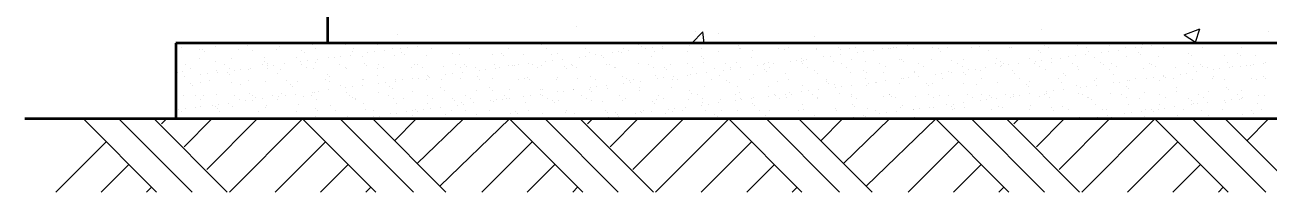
# Model space of a CAD drawing. Extents: x -160 to 364724, y -100 to 7353297.
# Drawn here: x 362257.1 to 362354.1, y 7349194.7 to 7349207.8 of the extents above; entities that cross this region are included whole.
import ezdxf

# ---------------------------------------------------------------- set-up
doc = ezdxf.new("R2010")
doc.units = 0
doc.header["$LTSCALE"] = 5
for name, color, linetype in [('GER-SIMBOLOS', 1, 'Continuous'), ('VEGETAÇÃO', 7, 'Continuous'), ('VISTA 2', 2, 'Continuous'), ('VISTA 3', 3, 'Continuous')]:
    doc.layers.add(name, color=color, linetype=linetype)

msp = doc.modelspace()

# ---------------------------------------------------------------- linework, layer by layer
at = {"layer": 'GER-SIMBOLOS'}
for p, q in [((362267.377, 7349194.731), (362261.677, 7349200.43)), ((362270.147, 7349194.731), (362264.448, 7349200.43)), ((362272.877, 7349194.731), (362267.178, 7349200.43)), ((362267.749, 7349200.04), (362268.139, 7349200.43)), ((362269.519, 7349198.27), (362271.679, 7349200.43)), ((362271.289, 7349196.5), (362275.218, 7349200.43)), ((362273.058, 7349194.731), (362278.758, 7349200.43)), ((362284.457, 7349194.731), (362278.758, 7349200.43)), ((362287.388, 7349194.731), (362281.689, 7349200.43)), ((362289.917, 7349194.731), (362284.218, 7349200.43)), ((362285.916, 7349198.732), (362287.614, 7349200.43)), ((362287.686, 7349196.962), (362291.281, 7349200.43)), ((362289.456, 7349195.193), (362294.886, 7349200.43)), ((362300.585, 7349194.731), (362294.886, 7349200.43)), ((362303.356, 7349194.731), (362297.656, 7349200.43)), ((362306.086, 7349194.731), (362300.387, 7349200.43)), ((362300.958, 7349200.04), (362301.348, 7349200.43)), ((362302.728, 7349198.27), (362304.888, 7349200.43)), ((362304.497, 7349196.5), (362308.427, 7349200.43)), ((362306.267, 7349194.731), (362311.967, 7349200.43)), ((362317.666, 7349194.731), (362311.967, 7349200.43)), ((362320.597, 7349194.731), (362314.897, 7349200.43)), ((362323.126, 7349194.731), (362317.427, 7349200.43)), ((362319.125, 7349198.732), (362320.823, 7349200.43)), ((362320.895, 7349196.962), (362324.49, 7349200.43)), ((362322.664, 7349195.193), (362328.095, 7349200.43)), ((362333.794, 7349194.731), (362328.095, 7349200.43)), ((362336.565, 7349194.731), (362330.865, 7349200.43)), ((362339.295, 7349194.731), (362333.595, 7349200.43)), ((362334.167, 7349200.04), (362334.557, 7349200.43)), ((362335.937, 7349198.27), (362338.096, 7349200.43)), ((362337.706, 7349196.5), (362341.636, 7349200.43)), ((362339.476, 7349194.731), (362345.175, 7349200.43)), ((362350.875, 7349194.731), (362345.175, 7349200.43)), ((362353.806, 7349194.731), (362348.106, 7349200.43)), ((362356.335, 7349194.731), (362350.636, 7349200.43)), ((362352.334, 7349198.732), (362354.032, 7349200.43)), ((362259.517, 7349194.731), (362263.438, 7349198.652)), ((362276.615, 7349194.731), (362280.536, 7349198.652)), ((362292.726, 7349194.731), (362296.647, 7349198.652)), ((362309.824, 7349194.731), (362313.745, 7349198.652)), ((362325.935, 7349194.731), (362329.856, 7349198.652)), ((362343.033, 7349194.731), (362346.954, 7349198.652)), ((362263.057, 7349194.731), (362265.208, 7349196.882)), ((362280.154, 7349194.731), (362282.306, 7349196.882)), ((362296.266, 7349194.731), (362298.417, 7349196.882)), ((362313.363, 7349194.731), (362315.515, 7349196.882)), ((362329.474, 7349194.731), (362331.626, 7349196.882)), ((362346.572, 7349194.731), (362348.723, 7349196.882)), ((362266.596, 7349194.731), (362266.978, 7349195.112)), ((362283.694, 7349194.731), (362284.076, 7349195.112)), ((362299.805, 7349194.731), (362300.187, 7349195.112)), ((362316.903, 7349194.731), (362317.284, 7349195.112)), ((362333.014, 7349194.731), (362333.396, 7349195.112)), ((362350.112, 7349194.731), (362350.493, 7349195.112))]:
    msp.add_line(p, q, dxfattribs=at)
at = {"layer": 'VEGETAÇÃO', "color": 1, "linetype": 'Continuous'}
for p, q in [((362286.164, 7349207.007), (362286.164, 7349207.007)), ((362300.09, 7349207.606), (362300.09, 7349207.606)), ((362309.094, 7349206.342), (362309.939, 7349207.223)), ((362309.363, 7349207.214), (362309.363, 7349207.214)), ((362309.712, 7349206.99), (362309.712, 7349206.99)), ((362310.043, 7349206.342), (362309.94, 7349207.223)), ((362311.136, 7349207.049), (362311.136, 7349207.049)), ((362318.636, 7349206.822), (362318.636, 7349206.822)), ((362336.364, 7349207.366), (362336.364, 7349207.366)), ((362347.46, 7349206.989), (362348.676, 7349207.455)), ((362347.46, 7349206.989), (362348.324, 7349206.406)), ((362348.324, 7349206.406), (362348.676, 7349207.456)), ((362354.015, 7349207.259), (362354.015, 7349207.259)), ((362269.352, 7349205.989), (362269.352, 7349205.989)), ((362269.94, 7349206.255), (362269.94, 7349206.255)), ((362270.442, 7349206.321), (362270.442, 7349206.321)), ((362270.732, 7349205.867), (362270.732, 7349205.867)), ((362270.927, 7349205.863), (362270.927, 7349205.863)), ((362271.959, 7349206.083), (362271.959, 7349206.083)), ((362273.737, 7349205.873), (362273.737, 7349205.873)), ((362274.485, 7349206.115), (362274.485, 7349206.115)), ((362276.743, 7349205.878), (362276.743, 7349205.878)), ((362276.954, 7349206.104), (362276.954, 7349206.104)), ((362279.56, 7349206.197), (362279.56, 7349206.197)), ((362279.748, 7349205.884), (362279.748, 7349205.884)), ((362282.087, 7349206.23), (362282.087, 7349206.23)), ((362282.754, 7349205.889), (362282.754, 7349205.889)), ((362284.556, 7349206.218), (362284.556, 7349206.218)), ((362285.525, 7349206.342), (362285.594, 7349206.424)), ((362285.614, 7349206.342), (362285.599, 7349206.425)), ((362285.759, 7349205.895), (362285.759, 7349205.895)), ((362286.416, 7349205.925), (362286.416, 7349205.925)), ((362286.919, 7349205.992), (362286.919, 7349205.992)), ((362287.162, 7349206.312), (362287.162, 7349206.312)), ((362287.703, 7349206.095), (362287.703, 7349206.095)), ((362288.765, 7349205.9), (362288.765, 7349205.9)), ((362289.014, 7349206.267), (362289.014, 7349206.267)), ((362289.517, 7349206.334), (362289.517, 7349206.334)), ((362289.567, 7349206.31), (362289.567, 7349206.31)), ((362291.77, 7349205.906), (362291.77, 7349205.906)), ((362292.157, 7349206.332), (362292.157, 7349206.332)), ((362294.776, 7349205.911), (362294.776, 7349205.911)), ((362297.348, 7349206.192), (362297.348, 7349206.192)), ((362297.781, 7349205.917), (362297.781, 7349205.917)), ((362300.786, 7349205.922), (362300.786, 7349205.922)), ((362301.089, 7349206.269), (362301.089, 7349206.269)), ((362303.792, 7349205.927), (362303.792, 7349205.927)), ((362304.951, 7349206.236), (362304.951, 7349206.236)), ((362305.128, 7349206.073), (362305.128, 7349206.073)), ((362305.491, 7349205.938), (362305.491, 7349205.938)), ((362305.993, 7349206.004), (362305.993, 7349206.004)), ((362306.778, 7349206.107), (362306.778, 7349206.107)), ((362306.797, 7349205.933), (362306.797, 7349205.933)), ((362308.089, 7349206.28), (362308.089, 7349206.28)), ((362308.869, 7349206.151), (362308.869, 7349206.151)), ((362309.803, 7349205.938), (362309.803, 7349205.938)), ((362312.731, 7349206.118), (362312.731, 7349206.118)), ((362312.808, 7349205.944), (362312.808, 7349205.944)), ((362312.909, 7349205.955), (362312.909, 7349205.955)), ((362315.814, 7349205.949), (362315.814, 7349205.949)), ((362316.65, 7349206.032), (362316.65, 7349206.032)), ((362318.819, 7349205.955), (362318.819, 7349205.955)), ((362320.511, 7349205.999), (362320.511, 7349205.999)), ((362320.689, 7349205.836), (362320.689, 7349205.836)), ((362321.4, 7349205.896), (362321.4, 7349205.896)), ((362321.825, 7349205.96), (362321.825, 7349205.96)), ((362323.926, 7349205.928), (362323.926, 7349205.928)), ((362324.43, 7349205.914), (362324.43, 7349205.914)), ((362324.565, 7349205.95), (362324.565, 7349205.95)), ((362324.83, 7349205.966), (362324.83, 7349205.966)), ((362325.068, 7349206.016), (362325.068, 7349206.016)), ((362325.852, 7349206.12), (362325.852, 7349206.12)), ((362326.395, 7349205.917), (362326.395, 7349205.917)), ((362327.163, 7349206.292), (362327.163, 7349206.292)), ((362327.835, 7349205.971), (362327.835, 7349205.971)), ((362327.91, 7349206.43), (362327.91, 7349206.43)), ((362328.292, 7349205.881), (362328.292, 7349205.881)), ((362329.001, 7349206.011), (362329.001, 7349206.011)), ((362330.841, 7349205.977), (362330.841, 7349205.977)), ((362331.528, 7349206.043), (362331.528, 7349206.043)), ((362333.846, 7349205.982), (362333.846, 7349205.982)), ((362333.996, 7349206.031), (362333.996, 7349206.031)), ((362336.603, 7349206.125), (362336.603, 7349206.125)), ((362336.852, 7349205.988), (362336.852, 7349205.988)), ((362339.129, 7349206.157), (362339.129, 7349206.157)), ((362339.857, 7349205.993), (362339.857, 7349205.993)), ((362341.598, 7349206.145), (362341.598, 7349206.145)), ((362342.863, 7349205.998), (362342.863, 7349205.998)), ((362343.64, 7349205.963), (362343.64, 7349205.963)), ((362344.142, 7349206.029), (362344.142, 7349206.029)), ((362344.205, 7349206.239), (362344.205, 7349206.239)), ((362344.927, 7349206.132), (362344.927, 7349206.132)), ((362345.868, 7349206.004), (362345.868, 7349206.004)), ((362346.238, 7349206.305), (362346.238, 7349206.305)), ((362346.731, 7349206.271), (362346.731, 7349206.271)), ((362346.932, 7349206.328), (362346.932, 7349206.328)), ((362348.873, 7349206.009), (362348.873, 7349206.009)), ((362349.2, 7349206.26), (362349.2, 7349206.26)), ((362351.879, 7349206.015), (362351.879, 7349206.015)), ((362270.715, 7349205.128), (362270.715, 7349205.128)), ((362271.105, 7349205.7), (362271.105, 7349205.7)), ((362271.945, 7349204.931), (362271.945, 7349204.931)), ((362273.183, 7349205.117), (362273.183, 7349205.117)), ((362274.846, 7349205.778), (362274.846, 7349205.778)), ((362275.79, 7349205.21), (362275.79, 7349205.21)), ((362275.807, 7349204.898), (362275.807, 7349204.898)), ((362278.316, 7349205.243), (362278.316, 7349205.243)), ((362278.623, 7349204.899), (362278.623, 7349204.899)), ((362278.708, 7349205.745), (362278.708, 7349205.745)), ((362278.886, 7349205.582), (362278.886, 7349205.582)), ((362279.125, 7349204.966), (362279.125, 7349204.966)), ((362279.91, 7349205.069), (362279.91, 7349205.069)), ((362280.785, 7349205.231), (362280.785, 7349205.231)), ((362281.221, 7349205.241), (362281.221, 7349205.241)), ((362281.723, 7349205.308), (362281.723, 7349205.308)), ((362282.508, 7349205.411), (362282.508, 7349205.411)), ((362282.627, 7349205.659), (362282.627, 7349205.659)), ((362283.392, 7349205.325), (362283.392, 7349205.325)), ((362283.819, 7349205.583), (362283.819, 7349205.583)), ((362284.321, 7349205.65), (362284.321, 7349205.65)), ((362285.106, 7349205.753), (362285.106, 7349205.753)), ((362285.918, 7349205.357), (362285.918, 7349205.357)), ((362286.488, 7349205.626), (362286.488, 7349205.626)), ((362286.666, 7349205.463), (362286.666, 7349205.463)), ((362288.387, 7349205.345), (362288.387, 7349205.345)), ((362290.407, 7349205.541), (362290.407, 7349205.541)), ((362290.993, 7349205.439), (362290.993, 7349205.439)), ((362293.52, 7349205.471), (362293.52, 7349205.471)), ((362294.269, 7349205.508), (362294.269, 7349205.508)), ((362294.447, 7349205.345), (362294.447, 7349205.345)), ((362295.988, 7349205.459), (362295.988, 7349205.459)), ((362297.697, 7349204.912), (362297.697, 7349204.912)), ((362298.188, 7349205.422), (362298.188, 7349205.422)), ((362298.2, 7349204.978), (362298.2, 7349204.978)), ((362298.595, 7349205.553), (362298.595, 7349205.553)), ((362298.984, 7349205.081), (362298.984, 7349205.081)), ((362300.295, 7349205.254), (362300.295, 7349205.254)), ((362300.798, 7349205.32), (362300.798, 7349205.32)), ((362301.121, 7349205.586), (362301.121, 7349205.586)), ((362301.582, 7349205.423), (362301.582, 7349205.423)), ((362302.049, 7349205.389), (362302.049, 7349205.389)), ((362302.227, 7349205.226), (362302.227, 7349205.226)), ((362302.893, 7349205.596), (362302.893, 7349205.596)), ((362303.395, 7349205.662), (362303.395, 7349205.662)), ((362303.59, 7349205.574), (362303.59, 7349205.574)), ((362304.18, 7349205.765), (362304.18, 7349205.765)), ((362305.968, 7349205.304), (362305.968, 7349205.304)), ((362306.197, 7349205.668), (362306.197, 7349205.668)), ((362308.723, 7349205.7), (362308.723, 7349205.7)), ((362309.83, 7349205.271), (362309.83, 7349205.271)), ((362310.008, 7349205.108), (362310.008, 7349205.108)), ((362311.192, 7349205.688), (362311.192, 7349205.688)), ((362313.748, 7349205.185), (362313.748, 7349205.185)), ((362313.798, 7349205.782), (362313.798, 7349205.782)), ((362316.324, 7349205.814), (362316.324, 7349205.814)), ((362316.772, 7349204.924), (362316.772, 7349204.924)), ((362317.274, 7349204.99), (362317.274, 7349204.99)), ((362317.61, 7349205.152), (362317.61, 7349205.152)), ((362317.629, 7349204.909), (362317.629, 7349204.909)), ((362317.788, 7349204.989), (362317.788, 7349204.989)), ((362318.059, 7349205.094), (362318.059, 7349205.094)), ((362318.793, 7349205.802), (362318.793, 7349205.802)), ((362319.37, 7349205.266), (362319.37, 7349205.266)), ((362319.872, 7349205.332), (362319.872, 7349205.332)), ((362320.156, 7349204.942), (362320.156, 7349204.942)), ((362320.657, 7349205.436), (362320.657, 7349205.436)), ((362321.529, 7349205.067), (362321.529, 7349205.067)), ((362321.968, 7349205.608), (362321.968, 7349205.608)), ((362322.47, 7349205.674), (362322.47, 7349205.674)), ((362322.624, 7349204.93), (362322.624, 7349204.93)), ((362323.255, 7349205.778), (362323.255, 7349205.778)), ((362325.231, 7349205.024), (362325.231, 7349205.024)), ((362325.391, 7349205.034), (362325.391, 7349205.034)), ((362325.569, 7349204.871), (362325.569, 7349204.871)), ((362327.757, 7349205.056), (362327.757, 7349205.056)), ((362328.47, 7349205.718), (362328.47, 7349205.718)), ((362329.309, 7349204.948), (362329.309, 7349204.948)), ((362330.226, 7349205.044), (362330.226, 7349205.044)), ((362332.211, 7349205.795), (362332.211, 7349205.795)), ((362332.833, 7349205.138), (362332.833, 7349205.138)), ((362333.171, 7349204.915), (362333.171, 7349204.915)), ((362335.359, 7349205.17), (362335.359, 7349205.17)), ((362335.846, 7349204.937), (362335.846, 7349204.937)), ((362336.072, 7349205.762), (362336.072, 7349205.762)), ((362336.25, 7349205.599), (362336.25, 7349205.599)), ((362336.349, 7349205.003), (362336.349, 7349205.003)), ((362337.133, 7349205.106), (362337.133, 7349205.106)), ((362337.828, 7349205.158), (362337.828, 7349205.158)), ((362338.444, 7349205.279), (362338.444, 7349205.279)), ((362338.947, 7349205.345), (362338.947, 7349205.345)), ((362339.731, 7349205.448), (362339.731, 7349205.448)), ((362339.991, 7349205.677), (362339.991, 7349205.677)), ((362340.434, 7349205.252), (362340.434, 7349205.252)), ((362341.042, 7349205.621), (362341.042, 7349205.621)), ((362341.544, 7349205.687), (362341.544, 7349205.687)), ((362342.329, 7349205.79), (362342.329, 7349205.79)), ((362342.961, 7349205.284), (362342.961, 7349205.284)), ((362343.853, 7349205.644), (362343.853, 7349205.644)), ((362344.031, 7349205.481), (362344.031, 7349205.481)), ((362345.429, 7349205.273), (362345.429, 7349205.273)), ((362347.772, 7349205.558), (362347.772, 7349205.558)), ((362348.036, 7349205.366), (362348.036, 7349205.366)), ((362350.562, 7349205.399), (362350.562, 7349205.399)), ((362351.633, 7349205.525), (362351.633, 7349205.525)), ((362351.811, 7349205.362), (362351.811, 7349205.362)), ((362353.031, 7349205.387), (362353.031, 7349205.387)), ((362269.044, 7349204.084), (362269.044, 7349204.084)), ((362269.413, 7349204.13), (362269.413, 7349204.13)), ((362269.639, 7349204.643), (362269.639, 7349204.643)), ((362270.046, 7349204.384), (362270.046, 7349204.384)), ((362271.332, 7349203.94), (362271.332, 7349203.94)), ((362272.02, 7349204.224), (362272.02, 7349204.224)), ((362272.116, 7349204.043), (362272.116, 7349204.043)), ((362272.645, 7349204.649), (362272.645, 7349204.649)), ((362272.906, 7349204.051), (362272.906, 7349204.051)), ((362273.052, 7349204.39), (362273.052, 7349204.39)), ((362273.427, 7349204.215), (362273.427, 7349204.215)), ((362273.93, 7349204.282), (362273.93, 7349204.282)), ((362274.546, 7349204.256), (362274.546, 7349204.256)), ((362274.714, 7349204.385), (362274.714, 7349204.385)), ((362275.65, 7349204.654), (362275.65, 7349204.654)), ((362275.985, 7349204.735), (362275.985, 7349204.735)), ((362276.025, 7349204.557), (362276.025, 7349204.557)), ((362276.057, 7349204.395), (362276.057, 7349204.395)), ((362276.527, 7349204.624), (362276.527, 7349204.624)), ((362276.824, 7349203.965), (362276.824, 7349203.965)), ((362277.015, 7349204.244), (362277.015, 7349204.244)), ((362277.312, 7349204.727), (362277.312, 7349204.727)), ((362278.656, 7349204.66), (362278.656, 7349204.66)), ((362279.063, 7349204.4), (362279.063, 7349204.4)), ((362279.621, 7349204.338), (362279.621, 7349204.338)), ((362279.725, 7349204.812), (362279.725, 7349204.812)), ((362280.686, 7349203.932), (362280.686, 7349203.932)), ((362281.661, 7349204.665), (362281.661, 7349204.665)), ((362282.068, 7349204.406), (362282.068, 7349204.406)), ((362282.148, 7349204.37), (362282.148, 7349204.37)), ((362283.587, 7349204.779), (362283.587, 7349204.779)), ((362283.765, 7349204.616), (362283.765, 7349204.616)), ((362284.616, 7349204.358), (362284.616, 7349204.358)), ((362284.667, 7349204.671), (362284.667, 7349204.671)), ((362285.074, 7349204.411), (362285.074, 7349204.411)), ((362287.223, 7349204.452), (362287.223, 7349204.452)), ((362287.506, 7349204.694), (362287.506, 7349204.694)), ((362287.672, 7349204.676), (362287.672, 7349204.676)), ((362288.079, 7349204.417), (362288.079, 7349204.417)), ((362289.749, 7349204.484), (362289.749, 7349204.484)), ((362290.406, 7349203.952), (362290.406, 7349203.952)), ((362290.677, 7349204.682), (362290.677, 7349204.682)), ((362291.084, 7349204.422), (362291.084, 7349204.422)), ((362291.191, 7349204.055), (362291.191, 7349204.055)), ((362291.368, 7349204.661), (362291.368, 7349204.661)), ((362291.546, 7349204.498), (362291.546, 7349204.498)), ((362292.218, 7349204.473), (362292.218, 7349204.473)), ((362292.502, 7349204.228), (362292.502, 7349204.228)), ((362293.004, 7349204.294), (362293.004, 7349204.294)), ((362293.683, 7349204.687), (362293.683, 7349204.687)), ((362293.789, 7349204.397), (362293.789, 7349204.397)), ((362294.09, 7349204.428), (362294.09, 7349204.428)), ((362294.825, 7349204.566), (362294.825, 7349204.566)), ((362295.1, 7349204.57), (362295.1, 7349204.57)), ((362295.286, 7349204.575), (362295.286, 7349204.575)), ((362295.602, 7349204.636), (362295.602, 7349204.636)), ((362296.387, 7349204.739), (362296.387, 7349204.739)), ((362296.688, 7349204.693), (362296.688, 7349204.693)), ((362297.095, 7349204.433), (362297.095, 7349204.433)), ((362297.351, 7349204.599), (362297.351, 7349204.599)), ((362299.148, 7349204.542), (362299.148, 7349204.542)), ((362299.326, 7349204.379), (362299.326, 7349204.379)), ((362299.694, 7349204.698), (362299.694, 7349204.698)), ((362299.82, 7349204.587), (362299.82, 7349204.587)), ((362300.101, 7349204.439), (362300.101, 7349204.439)), ((362302.426, 7349204.681), (362302.426, 7349204.681)), ((362302.699, 7349204.703), (362302.699, 7349204.703)), ((362303.067, 7349204.457), (362303.067, 7349204.457)), ((362303.106, 7349204.444), (362303.106, 7349204.444)), ((362304.952, 7349204.713), (362304.952, 7349204.713)), ((362305.705, 7349204.709), (362305.705, 7349204.709)), ((362306.112, 7349204.45), (362306.112, 7349204.45)), ((362306.929, 7349204.424), (362306.929, 7349204.424)), ((362307.106, 7349204.261), (362307.106, 7349204.261)), ((362307.421, 7349204.701), (362307.421, 7349204.701)), ((362308.71, 7349204.714), (362308.71, 7349204.714)), ((362308.979, 7349203.898), (362308.979, 7349203.898)), ((362309.117, 7349204.455), (362309.117, 7349204.455)), ((362309.481, 7349203.964), (362309.481, 7349203.964)), ((362310.028, 7349204.795), (362310.028, 7349204.795)), ((362310.265, 7349204.068), (362310.265, 7349204.068)), ((362310.847, 7349204.338), (362310.847, 7349204.338)), ((362311.576, 7349204.24), (362311.576, 7349204.24)), ((362311.716, 7349204.72), (362311.716, 7349204.72)), ((362312.079, 7349204.306), (362312.079, 7349204.306)), ((362312.123, 7349204.461), (362312.123, 7349204.461)), ((362312.554, 7349204.827), (362312.554, 7349204.827)), ((362312.863, 7349204.41), (362312.863, 7349204.41)), ((362313.859, 7349203.922), (362313.859, 7349203.922)), ((362314.174, 7349204.582), (362314.174, 7349204.582)), ((362314.676, 7349204.648), (362314.676, 7349204.648)), ((362314.709, 7349204.305), (362314.709, 7349204.305)), ((362314.721, 7349204.725), (362314.721, 7349204.725)), ((362314.887, 7349204.142), (362314.887, 7349204.142)), ((362315.023, 7349204.815), (362315.023, 7349204.815)), ((362315.128, 7349204.466), (362315.128, 7349204.466)), ((362315.461, 7349204.752), (362315.461, 7349204.752)), ((362316.385, 7349203.955), (362316.385, 7349203.955)), ((362317.726, 7349204.731), (362317.726, 7349204.731)), ((362318.133, 7349204.471), (362318.133, 7349204.471)), ((362318.628, 7349204.22), (362318.628, 7349204.22)), ((362318.854, 7349203.943), (362318.854, 7349203.943)), ((362320.732, 7349204.736), (362320.732, 7349204.736)), ((362321.139, 7349204.477), (362321.139, 7349204.477)), ((362321.461, 7349204.037), (362321.461, 7349204.037)), ((362322.49, 7349204.187), (362322.49, 7349204.187)), ((362322.667, 7349204.024), (362322.667, 7349204.024)), ((362323.737, 7349204.742), (362323.737, 7349204.742)), ((362323.987, 7349204.069), (362323.987, 7349204.069)), ((362324.144, 7349204.482), (362324.144, 7349204.482)), ((362326.408, 7349204.101), (362326.408, 7349204.101)), ((362326.456, 7349204.057), (362326.456, 7349204.057)), ((362326.743, 7349204.747), (362326.743, 7349204.747)), ((362327.15, 7349204.488), (362327.15, 7349204.488)), ((362328.053, 7349203.911), (362328.053, 7349203.911)), ((362328.555, 7349203.977), (362328.555, 7349203.977)), ((362329.062, 7349204.151), (362329.062, 7349204.151)), ((362329.34, 7349204.08), (362329.34, 7349204.08)), ((362329.748, 7349204.753), (362329.748, 7349204.753)), ((362330.155, 7349204.493), (362330.155, 7349204.493)), ((362330.27, 7349204.068), (362330.27, 7349204.068)), ((362330.448, 7349203.905), (362330.448, 7349203.905)), ((362330.651, 7349204.253), (362330.651, 7349204.253)), ((362331.153, 7349204.319), (362331.153, 7349204.319)), ((362331.588, 7349204.183), (362331.588, 7349204.183)), ((362331.938, 7349204.422), (362331.938, 7349204.422)), ((362332.754, 7349204.758), (362332.754, 7349204.758)), ((362333.161, 7349204.499), (362333.161, 7349204.499)), ((362333.249, 7349204.595), (362333.249, 7349204.595)), ((362333.349, 7349204.752), (362333.349, 7349204.752)), ((362333.751, 7349204.661), (362333.751, 7349204.661)), ((362334.057, 7349204.171), (362334.057, 7349204.171)), ((362334.189, 7349203.983), (362334.189, 7349203.983)), ((362334.536, 7349204.764), (362334.536, 7349204.764)), ((362335.759, 7349204.763), (362335.759, 7349204.763)), ((362336.166, 7349204.504), (362336.166, 7349204.504)), ((362336.664, 7349204.265), (362336.664, 7349204.265)), ((362337.09, 7349204.83), (362337.09, 7349204.83)), ((362338.05, 7349203.95), (362338.05, 7349203.95)), ((362338.764, 7349204.769), (362338.764, 7349204.769)), ((362339.171, 7349204.51), (362339.171, 7349204.51)), ((362339.19, 7349204.297), (362339.19, 7349204.297)), ((362340.952, 7349204.797), (362340.952, 7349204.797)), ((362341.13, 7349204.634), (362341.13, 7349204.634)), ((362341.659, 7349204.286), (362341.659, 7349204.286)), ((362341.77, 7349204.774), (362341.77, 7349204.774)), ((362342.177, 7349204.515), (362342.177, 7349204.515)), ((362344.266, 7349204.38), (362344.266, 7349204.38)), ((362344.775, 7349204.78), (362344.775, 7349204.78)), ((362344.87, 7349204.711), (362344.87, 7349204.711)), ((362345.182, 7349204.521), (362345.182, 7349204.521)), ((362346.792, 7349204.412), (362346.792, 7349204.412)), ((362347.127, 7349203.923), (362347.127, 7349203.923)), ((362347.63, 7349203.989), (362347.63, 7349203.989)), ((362347.781, 7349204.785), (362347.781, 7349204.785)), ((362348.188, 7349204.526), (362348.188, 7349204.526)), ((362348.414, 7349204.093), (362348.414, 7349204.093)), ((362348.732, 7349204.678), (362348.732, 7349204.678)), ((362348.91, 7349204.515), (362348.91, 7349204.515)), ((362349.261, 7349204.4), (362349.261, 7349204.4)), ((362349.725, 7349204.265), (362349.725, 7349204.265)), ((362350.228, 7349204.331), (362350.228, 7349204.331)), ((362350.786, 7349204.791), (362350.786, 7349204.791)), ((362351.012, 7349204.435), (362351.012, 7349204.435)), ((362351.193, 7349204.532), (362351.193, 7349204.532)), ((362351.867, 7349204.494), (362351.867, 7349204.494)), ((362352.323, 7349204.607), (362352.323, 7349204.607)), ((362352.651, 7349204.593), (362352.651, 7349204.593)), ((362352.825, 7349204.673), (362352.825, 7349204.673)), ((362353.61, 7349204.777), (362353.61, 7349204.777)), ((362353.792, 7349204.796), (362353.792, 7349204.796)), ((362269.519, 7349203.701), (362269.519, 7349203.701)), ((362270.004, 7349203.204), (362270.004, 7349203.204)), ((362270.182, 7349203.041), (362270.182, 7349203.041)), ((362270.775, 7349203.269), (362270.775, 7349203.269)), ((362270.83, 7349203.873), (362270.83, 7349203.873)), ((362271.511, 7349203.451), (362271.511, 7349203.451)), ((362273.083, 7349203.888), (362273.083, 7349203.888)), ((362273.244, 7349203.257), (362273.244, 7349203.257)), ((362273.923, 7349203.118), (362273.923, 7349203.118)), ((362274.517, 7349203.456), (362274.517, 7349203.456)), ((362275.851, 7349203.351), (362275.851, 7349203.351)), ((362277.522, 7349203.462), (362277.522, 7349203.462)), ((362277.785, 7349203.085), (362277.785, 7349203.085)), ((362277.963, 7349202.922), (362277.963, 7349202.922)), ((362278.377, 7349203.383), (362278.377, 7349203.383)), ((362280.528, 7349203.467), (362280.528, 7349203.467)), ((362280.846, 7349203.371), (362280.846, 7349203.371)), ((362280.864, 7349203.769), (362280.864, 7349203.769)), ((362281.704, 7349203), (362281.704, 7349203)), ((362282.613, 7349202.926), (362282.613, 7349202.926)), ((362283.398, 7349203.029), (362283.398, 7349203.029)), ((362283.452, 7349203.465), (362283.452, 7349203.465)), ((362283.533, 7349203.473), (362283.533, 7349203.473)), ((362284.605, 7349203.847), (362284.605, 7349203.847)), ((362284.708, 7349203.202), (362284.708, 7349203.202)), ((362285.211, 7349203.268), (362285.211, 7349203.268)), ((362285.565, 7349202.967), (362285.565, 7349202.967)), ((362285.979, 7349203.497), (362285.979, 7349203.497)), ((362285.995, 7349203.371), (362285.995, 7349203.371)), ((362286.539, 7349203.478), (362286.539, 7349203.478)), ((362287.306, 7349203.544), (362287.306, 7349203.544)), ((362287.809, 7349203.61), (362287.809, 7349203.61)), ((362288.448, 7349203.486), (362288.448, 7349203.486)), ((362288.466, 7349203.814), (362288.466, 7349203.814)), ((362288.593, 7349203.713), (362288.593, 7349203.713)), ((362288.644, 7349203.651), (362288.644, 7349203.651)), ((362289.544, 7349203.483), (362289.544, 7349203.483)), ((362289.904, 7349203.886), (362289.904, 7349203.886)), ((362291.054, 7349203.58), (362291.054, 7349203.58)), ((362292.385, 7349203.728), (362292.385, 7349203.728)), ((362292.55, 7349203.489), (362292.55, 7349203.489)), ((362293.58, 7349203.612), (362293.58, 7349203.612)), ((362295.555, 7349203.494), (362295.555, 7349203.494)), ((362296.049, 7349203.6), (362296.049, 7349203.6)), ((362296.247, 7349203.695), (362296.247, 7349203.695)), ((362296.425, 7349203.532), (362296.425, 7349203.532)), ((362298.56, 7349203.5), (362298.56, 7349203.5)), ((362298.656, 7349203.694), (362298.656, 7349203.694)), ((362300.166, 7349203.61), (362300.166, 7349203.61)), ((362301.182, 7349203.726), (362301.182, 7349203.726)), ((362301.566, 7349203.505), (362301.566, 7349203.505)), ((362301.687, 7349202.938), (362301.687, 7349202.938)), ((362302.472, 7349203.042), (362302.472, 7349203.042)), ((362303.651, 7349203.714), (362303.651, 7349203.714)), ((362303.783, 7349203.214), (362303.783, 7349203.214)), ((362304.027, 7349203.577), (362304.027, 7349203.577)), ((362304.205, 7349203.414), (362304.205, 7349203.414)), ((362304.285, 7349203.28), (362304.285, 7349203.28)), ((362304.571, 7349203.511), (362304.571, 7349203.511)), ((362305.07, 7349203.384), (362305.07, 7349203.384)), ((362306.257, 7349203.808), (362306.257, 7349203.808)), ((362306.381, 7349203.556), (362306.381, 7349203.556)), ((362306.883, 7349203.622), (362306.883, 7349203.622)), ((362307.577, 7349203.516), (362307.577, 7349203.516)), ((362307.668, 7349203.726), (362307.668, 7349203.726)), ((362307.946, 7349203.491), (362307.946, 7349203.491)), ((362308.784, 7349203.84), (362308.784, 7349203.84)), ((362310.089, 7349202.935), (362310.089, 7349202.935)), ((362310.582, 7349203.522), (362310.582, 7349203.522)), ((362311.252, 7349203.828), (362311.252, 7349203.828)), ((362311.808, 7349203.458), (362311.808, 7349203.458)), ((362311.986, 7349203.295), (362311.986, 7349203.295)), ((362312.615, 7349202.968), (362312.615, 7349202.968)), ((362313.588, 7349203.527), (362313.588, 7349203.527)), ((362315.084, 7349202.956), (362315.084, 7349202.956)), ((362315.727, 7349203.373), (362315.727, 7349203.373)), ((362316.593, 7349203.533), (362316.593, 7349203.533)), ((362317.69, 7349203.05), (362317.69, 7349203.05)), ((362319.588, 7349203.34), (362319.588, 7349203.34)), ((362319.599, 7349203.538), (362319.599, 7349203.538)), ((362319.766, 7349203.177), (362319.766, 7349203.177)), ((362320.216, 7349203.082), (362320.216, 7349203.082)), ((362320.762, 7349202.951), (362320.762, 7349202.951)), ((362321.547, 7349203.054), (362321.547, 7349203.054)), ((362322.604, 7349203.544), (362322.604, 7349203.544)), ((362322.685, 7349203.07), (362322.685, 7349203.07)), ((362322.857, 7349203.227), (362322.857, 7349203.227)), ((362323.36, 7349203.293), (362323.36, 7349203.293)), ((362323.507, 7349203.254), (362323.507, 7349203.254)), ((362324.144, 7349203.396), (362324.144, 7349203.396)), ((362325.292, 7349203.164), (362325.292, 7349203.164)), ((362325.455, 7349203.569), (362325.455, 7349203.569)), ((362325.609, 7349203.549), (362325.609, 7349203.549)), ((362325.958, 7349203.635), (362325.958, 7349203.635)), ((362326.742, 7349203.738), (362326.742, 7349203.738)), ((362327.369, 7349203.221), (362327.369, 7349203.221)), ((362327.547, 7349203.058), (362327.547, 7349203.058)), ((362327.818, 7349203.196), (362327.818, 7349203.196)), ((362328.615, 7349203.554), (362328.615, 7349203.554)), ((362330.287, 7349203.184), (362330.287, 7349203.184)), ((362331.288, 7349203.136), (362331.288, 7349203.136)), ((362331.62, 7349203.56), (362331.62, 7349203.56)), ((362332.893, 7349203.278), (362332.893, 7349203.278)), ((362334.626, 7349203.565), (362334.626, 7349203.565)), ((362335.149, 7349203.103), (362335.149, 7349203.103)), ((362335.327, 7349202.94), (362335.327, 7349202.94)), ((362335.42, 7349203.311), (362335.42, 7349203.311)), ((362337.631, 7349203.571), (362337.631, 7349203.571)), ((362337.888, 7349203.299), (362337.888, 7349203.299)), ((362338.228, 7349203.787), (362338.228, 7349203.787)), ((362339.068, 7349203.017), (362339.068, 7349203.017)), ((362339.836, 7349202.963), (362339.836, 7349202.963)), ((362340.495, 7349203.393), (362340.495, 7349203.393)), ((362340.621, 7349203.067), (362340.621, 7349203.067)), ((362340.637, 7349203.576), (362340.637, 7349203.576)), ((362341.932, 7349203.239), (362341.932, 7349203.239)), ((362341.969, 7349203.864), (362341.969, 7349203.864)), ((362342.434, 7349203.305), (362342.434, 7349203.305)), ((362342.93, 7349202.984), (362342.93, 7349202.984)), ((362343.021, 7349203.425), (362343.021, 7349203.425)), ((362343.219, 7349203.409), (362343.219, 7349203.409)), ((362343.642, 7349203.582), (362343.642, 7349203.582)), ((362344.53, 7349203.581), (362344.53, 7349203.581)), ((362345.032, 7349203.647), (362345.032, 7349203.647)), ((362345.49, 7349203.413), (362345.49, 7349203.413)), ((362345.817, 7349203.751), (362345.817, 7349203.751)), ((362345.831, 7349203.831), (362345.831, 7349203.831)), ((362346.009, 7349203.668), (362346.009, 7349203.668)), ((362346.647, 7349203.587), (362346.647, 7349203.587)), ((362348.097, 7349203.507), (362348.097, 7349203.507)), ((362349.653, 7349203.593), (362349.653, 7349203.593)), ((362349.75, 7349203.746), (362349.75, 7349203.746)), ((362350.623, 7349203.539), (362350.623, 7349203.539)), ((362352.658, 7349203.598), (362352.658, 7349203.598)), ((362353.092, 7349203.527), (362353.092, 7349203.527)), ((362353.611, 7349203.713), (362353.611, 7349203.713)), ((362353.789, 7349203.55), (362353.789, 7349203.55)), ((362269.474, 7349202.27), (362269.474, 7349202.27)), ((362270.419, 7349202.227), (362270.419, 7349202.227)), ((362270.826, 7349201.967), (362270.826, 7349201.967)), ((362271.022, 7349202.271), (362271.022, 7349202.271)), ((362272.08, 7349202.364), (362272.08, 7349202.364)), ((362273.424, 7349202.232), (362273.424, 7349202.232)), ((362273.831, 7349201.973), (362273.831, 7349201.973)), ((362274.607, 7349202.396), (362274.607, 7349202.396)), ((362274.884, 7349202.238), (362274.884, 7349202.238)), ((362275.061, 7349202.075), (362275.061, 7349202.075)), ((362275.604, 7349202.003), (362275.604, 7349202.003)), ((362276.43, 7349202.238), (362276.43, 7349202.238)), ((362276.837, 7349201.978), (362276.837, 7349201.978)), ((362276.915, 7349202.176), (362276.915, 7349202.176)), ((362277.075, 7349202.384), (362277.075, 7349202.384)), ((362277.417, 7349202.242), (362277.417, 7349202.242)), ((362278.202, 7349202.345), (362278.202, 7349202.345)), ((362278.802, 7349202.153), (362278.802, 7349202.153)), ((362279.435, 7349202.243), (362279.435, 7349202.243)), ((362279.513, 7349202.518), (362279.513, 7349202.518)), ((362279.682, 7349202.478), (362279.682, 7349202.478)), ((362279.842, 7349201.984), (362279.842, 7349201.984)), ((362280.015, 7349202.584), (362280.015, 7349202.584)), ((362280.8, 7349202.687), (362280.8, 7349202.687)), ((362282.111, 7349202.86), (362282.111, 7349202.86)), ((362282.208, 7349202.511), (362282.208, 7349202.511)), ((362282.441, 7349202.249), (362282.441, 7349202.249)), ((362282.664, 7349202.12), (362282.664, 7349202.12)), ((362282.842, 7349201.957), (362282.842, 7349201.957)), ((362282.848, 7349201.989), (362282.848, 7349201.989)), ((362284.677, 7349202.499), (362284.677, 7349202.499)), ((362285.446, 7349202.254), (362285.446, 7349202.254)), ((362285.743, 7349202.804), (362285.743, 7349202.804)), ((362285.853, 7349201.995), (362285.853, 7349201.995)), ((362286.583, 7349202.034), (362286.583, 7349202.034)), ((362287.284, 7349202.593), (362287.284, 7349202.593)), ((362288.451, 7349202.259), (362288.451, 7349202.259)), ((362288.858, 7349202), (362288.858, 7349202)), ((362289.484, 7349202.881), (362289.484, 7349202.881)), ((362289.81, 7349202.625), (362289.81, 7349202.625)), ((362290.445, 7349202.001), (362290.445, 7349202.001)), ((362291.457, 7349202.265), (362291.457, 7349202.265)), ((362291.864, 7349202.006), (362291.864, 7349202.006)), ((362292.279, 7349202.613), (362292.279, 7349202.613)), ((362293.346, 7349202.848), (362293.346, 7349202.848)), ((362293.524, 7349202.685), (362293.524, 7349202.685)), ((362294.462, 7349202.27), (362294.462, 7349202.27)), ((362294.679, 7349202.016), (362294.679, 7349202.016)), ((362294.869, 7349202.011), (362294.869, 7349202.011)), ((362294.885, 7349202.707), (362294.885, 7349202.707)), ((362295.989, 7349202.188), (362295.989, 7349202.188)), ((362296.492, 7349202.254), (362296.492, 7349202.254)), ((362297.264, 7349202.763), (362297.264, 7349202.763)), ((362297.276, 7349202.358), (362297.276, 7349202.358)), ((362297.412, 7349202.739), (362297.412, 7349202.739)), ((362297.468, 7349202.276), (362297.468, 7349202.276)), ((362297.875, 7349202.017), (362297.875, 7349202.017)), ((362298.587, 7349202.53), (362298.587, 7349202.53)), ((362299.09, 7349202.596), (362299.09, 7349202.596)), ((362299.874, 7349202.7), (362299.874, 7349202.7)), ((362299.88, 7349202.727), (362299.88, 7349202.727)), ((362300.473, 7349202.281), (362300.473, 7349202.281)), ((362300.88, 7349202.022), (362300.88, 7349202.022)), ((362301.126, 7349202.73), (362301.126, 7349202.73)), ((362301.185, 7349202.872), (362301.185, 7349202.872)), ((362301.304, 7349202.567), (362301.304, 7349202.567)), ((362302.487, 7349202.821), (362302.487, 7349202.821)), ((362303.479, 7349202.287), (362303.479, 7349202.287)), ((362303.886, 7349202.027), (362303.886, 7349202.027)), ((362305.013, 7349202.853), (362305.013, 7349202.853)), ((362305.045, 7349202.644), (362305.045, 7349202.644)), ((362306.484, 7349202.292), (362306.484, 7349202.292)), ((362306.891, 7349202.033), (362306.891, 7349202.033)), ((362307.482, 7349202.842), (362307.482, 7349202.842)), ((362308.844, 7349201.981), (362308.844, 7349201.981)), ((362308.907, 7349202.611), (362308.907, 7349202.611)), ((362309.085, 7349202.448), (362309.085, 7349202.448)), ((362309.49, 7349202.298), (362309.49, 7349202.298)), ((362309.897, 7349202.038), (362309.897, 7349202.038)), ((362311.313, 7349201.969), (362311.313, 7349201.969)), ((362312.495, 7349202.303), (362312.495, 7349202.303)), ((362312.825, 7349202.526), (362312.825, 7349202.526)), ((362312.902, 7349202.044), (362312.902, 7349202.044)), ((362313.753, 7349202.028), (362313.753, 7349202.028)), ((362313.92, 7349202.063), (362313.92, 7349202.063)), ((362315.064, 7349202.201), (362315.064, 7349202.201)), ((362315.5, 7349202.309), (362315.5, 7349202.309)), ((362315.566, 7349202.267), (362315.566, 7349202.267)), ((362315.907, 7349202.049), (362315.907, 7349202.049)), ((362316.351, 7349202.37), (362316.351, 7349202.37)), ((362316.446, 7349202.095), (362316.446, 7349202.095)), ((362316.687, 7349202.493), (362316.687, 7349202.493)), ((362316.865, 7349202.33), (362316.865, 7349202.33)), ((362317.662, 7349202.543), (362317.662, 7349202.543)), ((362318.164, 7349202.609), (362318.164, 7349202.609)), ((362318.506, 7349202.314), (362318.506, 7349202.314)), ((362318.913, 7349202.055), (362318.913, 7349202.055)), ((362318.915, 7349202.083), (362318.915, 7349202.083)), ((362318.949, 7349202.712), (362318.949, 7349202.712)), ((362320.26, 7349202.885), (362320.26, 7349202.885)), ((362320.606, 7349202.407), (362320.606, 7349202.407)), ((362321.511, 7349202.319), (362321.511, 7349202.319)), ((362321.521, 7349202.177), (362321.521, 7349202.177)), ((362321.918, 7349202.06), (362321.918, 7349202.06)), ((362324.048, 7349202.209), (362324.048, 7349202.209)), ((362324.468, 7349202.374), (362324.468, 7349202.374)), ((362324.517, 7349202.325), (362324.517, 7349202.325)), ((362324.646, 7349202.211), (362324.646, 7349202.211)), ((362324.924, 7349202.066), (362324.924, 7349202.066)), ((362326.516, 7349202.197), (362326.516, 7349202.197)), ((362327.522, 7349202.33), (362327.522, 7349202.33)), ((362327.929, 7349202.071), (362327.929, 7349202.071)), ((362328.386, 7349202.289), (362328.386, 7349202.289)), ((362329.123, 7349202.291), (362329.123, 7349202.291)), ((362330.528, 7349202.336), (362330.528, 7349202.336)), ((362330.935, 7349202.077), (362330.935, 7349202.077)), ((362331.649, 7349202.324), (362331.649, 7349202.324)), ((362332.248, 7349202.256), (362332.248, 7349202.256)), ((362332.426, 7349202.093), (362332.426, 7349202.093)), ((362332.828, 7349202.041), (362332.828, 7349202.041)), ((362333.533, 7349202.341), (362333.533, 7349202.341)), ((362333.94, 7349202.082), (362333.94, 7349202.082)), ((362334.118, 7349202.312), (362334.118, 7349202.312)), ((362334.138, 7349202.213), (362334.138, 7349202.213)), ((362334.641, 7349202.279), (362334.641, 7349202.279)), ((362335.425, 7349202.383), (362335.425, 7349202.383)), ((362336.167, 7349202.17), (362336.167, 7349202.17)), ((362336.538, 7349202.347), (362336.538, 7349202.347)), ((362336.725, 7349202.406), (362336.725, 7349202.406)), ((362336.736, 7349202.555), (362336.736, 7349202.555)), ((362336.945, 7349202.088), (362336.945, 7349202.088)), ((362337.239, 7349202.621), (362337.239, 7349202.621)), ((362338.023, 7349202.725), (362338.023, 7349202.725)), ((362339.251, 7349202.438), (362339.251, 7349202.438)), ((362339.334, 7349202.897), (362339.334, 7349202.897)), ((362339.544, 7349202.352), (362339.544, 7349202.352)), ((362339.951, 7349202.093), (362339.951, 7349202.093)), ((362340.029, 7349202.137), (362340.029, 7349202.137)), ((362340.206, 7349201.974), (362340.206, 7349201.974)), ((362341.72, 7349202.426), (362341.72, 7349202.426)), ((362342.549, 7349202.358), (362342.549, 7349202.358)), ((362342.956, 7349202.098), (362342.956, 7349202.098)), ((362343.108, 7349202.821), (362343.108, 7349202.821)), ((362343.947, 7349202.052), (362343.947, 7349202.052)), ((362344.326, 7349202.52), (362344.326, 7349202.52)), ((362345.555, 7349202.363), (362345.555, 7349202.363)), ((362345.962, 7349202.104), (362345.962, 7349202.104)), ((362346.848, 7349202.899), (362346.848, 7349202.899)), ((362346.853, 7349202.552), (362346.853, 7349202.552)), ((362347.809, 7349202.019), (362347.809, 7349202.019)), ((362348.56, 7349202.369), (362348.56, 7349202.369)), ((362348.967, 7349202.109), (362348.967, 7349202.109)), ((362349.321, 7349202.54), (362349.321, 7349202.54)), ((362350.71, 7349202.866), (362350.71, 7349202.866)), ((362350.888, 7349202.703), (362350.888, 7349202.703)), ((362351.117, 7349201.95), (362351.117, 7349201.95)), ((362351.566, 7349202.374), (362351.566, 7349202.374)), ((362351.902, 7349202.053), (362351.902, 7349202.053)), ((362351.928, 7349202.634), (362351.928, 7349202.634)), ((362351.973, 7349202.115), (362351.973, 7349202.115)), ((362353.213, 7349202.226), (362353.213, 7349202.226)), ((362353.715, 7349202.292), (362353.715, 7349202.292)), ((362269.122, 7349201.15), (362269.122, 7349201.15)), ((362269.285, 7349201.029), (362269.285, 7349201.029)), ((362269.624, 7349201.216), (362269.624, 7349201.216)), ((362270.408, 7349201.319), (362270.408, 7349201.319)), ((362270.836, 7349201.409), (362270.836, 7349201.409)), ((362271.719, 7349201.492), (362271.719, 7349201.492)), ((362271.982, 7349201.391), (362271.982, 7349201.391)), ((362272.16, 7349201.228), (362272.16, 7349201.228)), ((362272.222, 7349201.558), (362272.222, 7349201.558)), ((362272.291, 7349201.034), (362272.291, 7349201.034)), ((362273.006, 7349201.661), (362273.006, 7349201.661)), ((362273.305, 7349201.397), (362273.305, 7349201.397)), ((362274.317, 7349201.834), (362274.317, 7349201.834)), ((362274.819, 7349201.9), (362274.819, 7349201.9)), ((362275.296, 7349201.039), (362275.296, 7349201.039)), ((362275.901, 7349201.306), (362275.901, 7349201.306)), ((362275.912, 7349201.491), (362275.912, 7349201.491)), ((362278.302, 7349201.045), (362278.302, 7349201.045)), ((362278.438, 7349201.524), (362278.438, 7349201.524)), ((362279.763, 7349201.273), (362279.763, 7349201.273)), ((362279.941, 7349201.11), (362279.941, 7349201.11)), ((362280.907, 7349201.512), (362280.907, 7349201.512)), ((362281.307, 7349201.05), (362281.307, 7349201.05)), ((362283.513, 7349201.606), (362283.513, 7349201.606)), ((362283.682, 7349201.187), (362283.682, 7349201.187)), ((362284.313, 7349201.056), (362284.313, 7349201.056)), ((362286.04, 7349201.638), (362286.04, 7349201.638)), ((362286.885, 7349200.99), (362286.885, 7349200.99)), ((362287.318, 7349201.061), (362287.318, 7349201.061)), ((362287.543, 7349201.154), (362287.543, 7349201.154)), ((362287.721, 7349200.991), (362287.721, 7349200.991)), ((362288.196, 7349201.162), (362288.196, 7349201.162)), ((362288.508, 7349201.626), (362288.508, 7349201.626)), ((362288.698, 7349201.228), (362288.698, 7349201.228)), ((362289.483, 7349201.332), (362289.483, 7349201.332)), ((362290.324, 7349201.067), (362290.324, 7349201.067)), ((362290.622, 7349201.838), (362290.622, 7349201.838)), ((362290.794, 7349201.504), (362290.794, 7349201.504)), ((362291.115, 7349201.72), (362291.115, 7349201.72)), ((362291.296, 7349201.57), (362291.296, 7349201.57)), ((362291.462, 7349201.069), (362291.462, 7349201.069)), ((362292.081, 7349201.674), (362292.081, 7349201.674)), ((362293.329, 7349201.072), (362293.329, 7349201.072)), ((362293.392, 7349201.846), (362293.392, 7349201.846)), ((362293.641, 7349201.752), (362293.641, 7349201.752)), ((362293.894, 7349201.912), (362293.894, 7349201.912)), ((362294.363, 7349201.916), (362294.363, 7349201.916)), ((362295.324, 7349201.036), (362295.324, 7349201.036)), ((362296.11, 7349201.74), (362296.11, 7349201.74)), ((362296.334, 7349201.078), (362296.334, 7349201.078)), ((362298.225, 7349201.883), (362298.225, 7349201.883)), ((362298.403, 7349201.72), (362298.403, 7349201.72)), ((362298.717, 7349201.834), (362298.717, 7349201.834)), ((362299.34, 7349201.083), (362299.34, 7349201.083)), ((362301.243, 7349201.866), (362301.243, 7349201.866)), ((362302.144, 7349201.797), (362302.144, 7349201.797)), ((362302.345, 7349201.089), (362302.345, 7349201.089)), ((362303.712, 7349201.855), (362303.712, 7349201.855)), ((362305.074, 7349200.994), (362305.074, 7349200.994)), ((362305.351, 7349201.094), (362305.351, 7349201.094)), ((362305.96, 7349201.002), (362305.96, 7349201.002)), ((362306.005, 7349201.764), (362306.005, 7349201.764)), ((362306.183, 7349201.601), (362306.183, 7349201.601)), ((362306.318, 7349201.949), (362306.318, 7349201.949)), ((362307.271, 7349201.175), (362307.271, 7349201.175)), ((362307.543, 7349200.982), (362307.543, 7349200.982)), ((362307.773, 7349201.241), (362307.773, 7349201.241)), ((362308.356, 7349201.1), (362308.356, 7349201.1)), ((362308.557, 7349201.344), (362308.557, 7349201.344)), ((362309.868, 7349201.517), (362309.868, 7349201.517)), ((362309.924, 7349201.679), (362309.924, 7349201.679)), ((362310.149, 7349201.076), (362310.149, 7349201.076)), ((362310.371, 7349201.583), (362310.371, 7349201.583)), ((362311.155, 7349201.686), (362311.155, 7349201.686)), ((362311.362, 7349201.105), (362311.362, 7349201.105)), ((362312.466, 7349201.859), (362312.466, 7349201.859)), ((362312.676, 7349201.108), (362312.676, 7349201.108)), ((362312.968, 7349201.925), (362312.968, 7349201.925)), ((362313.786, 7349201.646), (362313.786, 7349201.646)), ((362313.964, 7349201.483), (362313.964, 7349201.483)), ((362314.367, 7349201.11), (362314.367, 7349201.11)), ((362315.144, 7349201.096), (362315.144, 7349201.096)), ((362317.373, 7349201.116), (362317.373, 7349201.116)), ((362317.705, 7349201.56), (362317.705, 7349201.56)), ((362317.751, 7349201.19), (362317.751, 7349201.19)), ((362320.277, 7349201.222), (362320.277, 7349201.222)), ((362320.378, 7349201.121), (362320.378, 7349201.121)), ((362321.566, 7349201.527), (362321.566, 7349201.527)), ((362321.744, 7349201.364), (362321.744, 7349201.364)), ((362322.746, 7349201.211), (362322.746, 7349201.211)), ((362323.383, 7349201.127), (362323.383, 7349201.127)), ((362325.034, 7349201.014), (362325.034, 7349201.014)), ((362325.353, 7349201.304), (362325.353, 7349201.304)), ((362325.485, 7349201.442), (362325.485, 7349201.442)), ((362326.345, 7349201.187), (362326.345, 7349201.187)), ((362326.389, 7349201.132), (362326.389, 7349201.132)), ((362326.847, 7349201.253), (362326.847, 7349201.253)), ((362327.632, 7349201.356), (362327.632, 7349201.356)), ((362327.879, 7349201.337), (362327.879, 7349201.337)), ((362328.943, 7349201.529), (362328.943, 7349201.529)), ((362329.347, 7349201.409), (362329.347, 7349201.409)), ((362329.394, 7349201.138), (362329.394, 7349201.138)), ((362329.445, 7349201.595), (362329.445, 7349201.595)), ((362329.525, 7349201.246), (362329.525, 7349201.246)), ((362330.23, 7349201.698), (362330.23, 7349201.698)), ((362330.348, 7349201.325), (362330.348, 7349201.325)), ((362331.541, 7349201.871), (362331.541, 7349201.871)), ((362332.043, 7349201.937), (362332.043, 7349201.937)), ((362332.4, 7349201.143), (362332.4, 7349201.143)), ((362332.954, 7349201.419), (362332.954, 7349201.419)), ((362333.266, 7349201.323), (362333.266, 7349201.323)), ((362335.405, 7349201.149), (362335.405, 7349201.149)), ((362335.48, 7349201.451), (362335.48, 7349201.451)), ((362337.127, 7349201.29), (362337.127, 7349201.29)), ((362337.305, 7349201.127), (362337.305, 7349201.127)), ((362337.949, 7349201.439), (362337.949, 7349201.439)), ((362338.411, 7349201.154), (362338.411, 7349201.154)), ((362340.556, 7349201.533), (362340.556, 7349201.533)), ((362341.046, 7349201.205), (362341.046, 7349201.205)), ((362341.416, 7349201.16), (362341.416, 7349201.16)), ((362343.082, 7349201.565), (362343.082, 7349201.565)), ((362344.109, 7349201.027), (362344.109, 7349201.027)), ((362344.421, 7349201.165), (362344.421, 7349201.165)), ((362344.908, 7349201.172), (362344.908, 7349201.172)), ((362345.086, 7349201.009), (362345.086, 7349201.009)), ((362345.419, 7349201.199), (362345.419, 7349201.199)), ((362345.551, 7349201.553), (362345.551, 7349201.553)), ((362345.922, 7349201.266), (362345.922, 7349201.266)), ((362346.706, 7349201.369), (362346.706, 7349201.369)), ((362347.427, 7349201.171), (362347.427, 7349201.171)), ((362347.987, 7349201.856), (362347.987, 7349201.856)), ((362348.017, 7349201.541), (362348.017, 7349201.541)), ((362348.158, 7349201.647), (362348.158, 7349201.647)), ((362348.52, 7349201.608), (362348.52, 7349201.608)), ((362348.827, 7349201.086), (362348.827, 7349201.086)), ((362349.304, 7349201.711), (362349.304, 7349201.711)), ((362350.432, 7349201.176), (362350.432, 7349201.176)), ((362350.615, 7349201.884), (362350.615, 7349201.884)), ((362350.684, 7349201.68), (362350.684, 7349201.68)), ((362351.728, 7349201.933), (362351.728, 7349201.933)), ((362352.688, 7349201.053), (362352.688, 7349201.053)), ((362353.153, 7349201.668), (362353.153, 7349201.668)), ((362353.438, 7349201.181), (362353.438, 7349201.181)), ((362269.081, 7349200.544), (362269.081, 7349200.544)), ((362272.141, 7349200.504), (362272.141, 7349200.504)), ((362273, 7349200.459), (362273, 7349200.459)), ((362274.667, 7349200.537), (362274.667, 7349200.537)), ((362277.136, 7349200.525), (362277.136, 7349200.525)), ((362279.743, 7349200.619), (362279.743, 7349200.619)), ((362282.269, 7349200.651), (362282.269, 7349200.651)), ((362283, 7349200.478), (362283, 7349200.478)), ((362283.503, 7349200.544), (362283.503, 7349200.544)), ((362284.287, 7349200.648), (362284.287, 7349200.648)), ((362284.738, 7349200.639), (362284.738, 7349200.639)), ((362285.598, 7349200.82), (362285.598, 7349200.82)), ((362286.101, 7349200.886), (362286.101, 7349200.886)), ((362287.344, 7349200.733), (362287.344, 7349200.733)), ((362289.871, 7349200.765), (362289.871, 7349200.765)), ((362292.34, 7349200.753), (362292.34, 7349200.753)), ((362294.946, 7349200.847), (362294.946, 7349200.847)), ((362295.502, 7349200.873), (362295.502, 7349200.873)), ((362297.472, 7349200.88), (362297.472, 7349200.88)), ((362299.243, 7349200.95), (362299.243, 7349200.95)), ((362299.941, 7349200.868), (362299.941, 7349200.868)), ((362302.075, 7349200.491), (362302.075, 7349200.491)), ((362302.548, 7349200.962), (362302.548, 7349200.962)), ((362302.577, 7349200.557), (362302.577, 7349200.557)), ((362303.104, 7349200.917), (362303.104, 7349200.917)), ((362303.282, 7349200.754), (362303.282, 7349200.754)), ((362303.362, 7349200.66), (362303.362, 7349200.66)), ((362304.673, 7349200.833), (362304.673, 7349200.833)), ((362305.175, 7349200.899), (362305.175, 7349200.899)), ((362307.023, 7349200.832), (362307.023, 7349200.832)), ((362310.885, 7349200.799), (362310.885, 7349200.799)), ((362311.063, 7349200.636), (362311.063, 7349200.636)), ((362314.803, 7349200.713), (362314.803, 7349200.713)), ((362318.665, 7349200.68), (362318.665, 7349200.68)), ((362318.843, 7349200.517), (362318.843, 7349200.517)), ((362321.149, 7349200.503), (362321.149, 7349200.503)), ((362321.652, 7349200.569), (362321.652, 7349200.569)), ((362322.436, 7349200.672), (362322.436, 7349200.672)), ((362322.584, 7349200.595), (362322.584, 7349200.595)), ((362323.747, 7349200.845), (362323.747, 7349200.845)), ((362324.25, 7349200.911), (362324.25, 7349200.911)), ((362326.446, 7349200.562), (362326.446, 7349200.562)), ((362329.184, 7349200.432), (362329.184, 7349200.432)), ((362330.364, 7349200.476), (362330.364, 7349200.476)), ((362331.71, 7349200.464), (362331.71, 7349200.464)), ((362334.179, 7349200.452), (362334.179, 7349200.452)), ((362334.226, 7349200.443), (362334.226, 7349200.443)), ((362336.785, 7349200.546), (362336.785, 7349200.546)), ((362339.312, 7349200.578), (362339.312, 7349200.578)), ((362340.224, 7349200.515), (362340.224, 7349200.515)), ((362340.726, 7349200.582), (362340.726, 7349200.582)), ((362341.511, 7349200.685), (362341.511, 7349200.685)), ((362341.78, 7349200.567), (362341.78, 7349200.567)), ((362342.822, 7349200.857), (362342.822, 7349200.857)), ((362343.324, 7349200.924), (362343.324, 7349200.924)), ((362344.387, 7349200.66), (362344.387, 7349200.66)), ((362346.913, 7349200.693), (362346.913, 7349200.693)), ((362349.382, 7349200.681), (362349.382, 7349200.681)), ((362351.989, 7349200.775), (362351.989, 7349200.775)), ((362352.866, 7349200.89), (362352.866, 7349200.89))]:
    msp.add_line(p, q, dxfattribs=at)
at = {"layer": 'VISTA 2', "linetype": 'Continuous', "lineweight": 53}
for p, q in [((362417.5, 7349206.342), (362268.876, 7349206.342)), ((362268.876, 7349206.342), (362268.876, 7349200.43)), ((362428.905, 7349200.43), (362257.116, 7349200.43))]:
    msp.add_line(p, q, dxfattribs=at)
at = {"layer": 'VISTA 3', "color": 6, "linetype": 'Continuous', "lineweight": 53}
for p in [(362280.7, 7349212.254), (362405.676, 7349206.342)]:
    msp.add_line(p, (362280.7, 7349206.342), dxfattribs=at)

doc.saveas('drawing.dxf')
